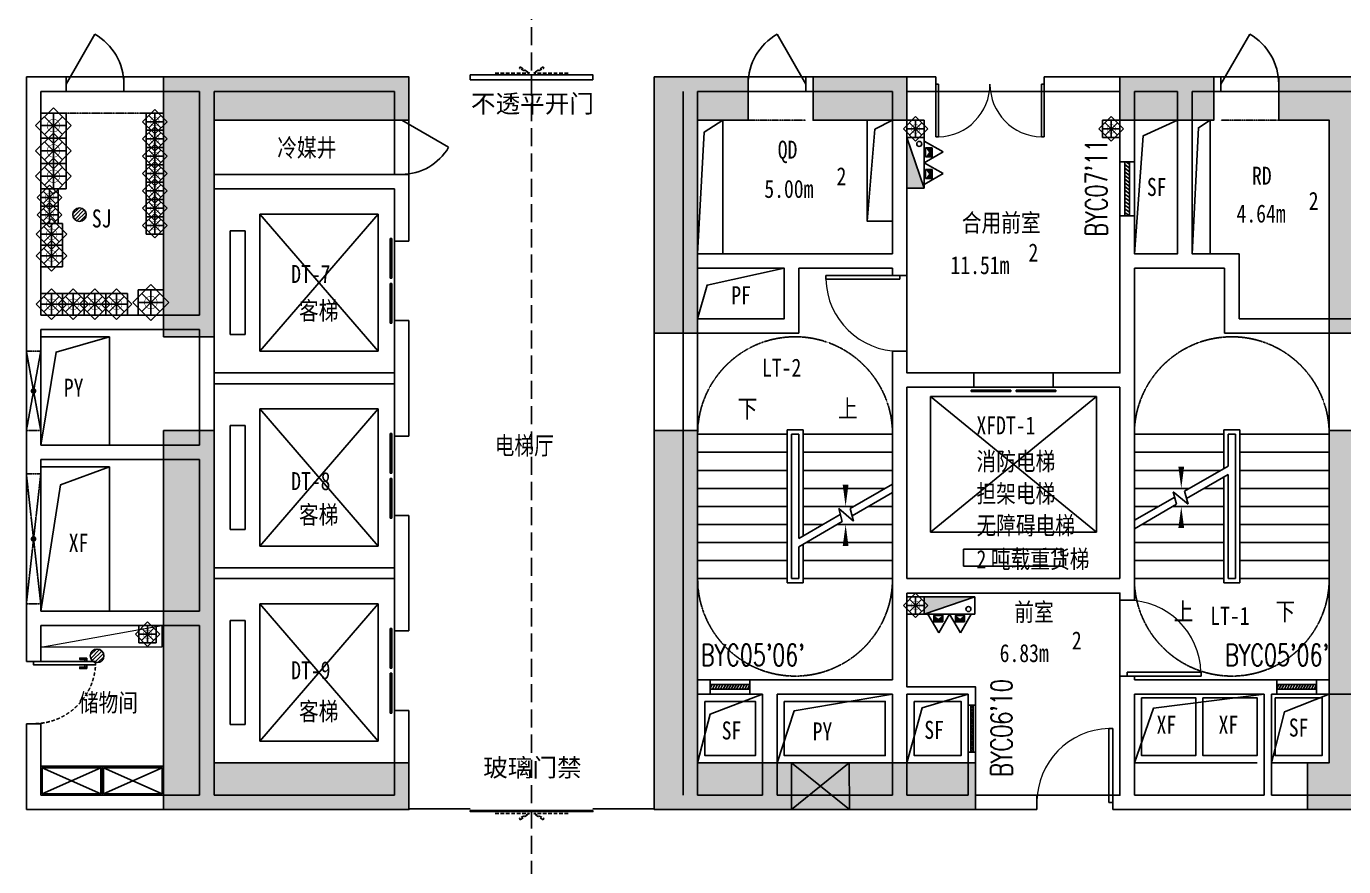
# Model space of a CAD drawing. Header units: millimetres. Extents: x 285006 to 3037698, y -2820855 to 192241.
# Drawn here: x 305906 to 324156, y 92790 to 104430 of the extents above; entities that cross this region are included whole.
import ezdxf
from ezdxf.enums import TextEntityAlignment as Align

# ---------------------------------------------------------------- set-up
doc = ezdxf.new("R2010")
doc.units = ezdxf.units.MM
doc.linetypes.add('DASH', pattern=[0.35, 0.25, -0.1])
doc.linetypes.add('DASHED', pattern=[0.75, 0.5, -0.25])
for name, color, linetype in [('0-修改', 6, 'Continuous'), ('A-OVER', 21, 'Continuous'), ('A-SURF', 201, 'Continuous'), ('AD-土建墙、含管井', 160, 'Continuous'), ('AD-新建墙', 160, 'Continuous'), ('AD-电梯', 30, 'Continuous'), ('DIM_LEAD', 3, 'Continuous'), ('DIM_SYMB', 3, 'Continuous'), ('DOOR', 60, 'Continuous'), ('DS-GLASS', 12, 'Continuous'), ('DS-HIGH-CABINET', 30, 'Continuous'), ('FF-FURN', 51, 'Continuous'), ('FF-TEXT', 50, 'Continuous'), ('FF1-平面中英文字', 50, 'Continuous'), ('FF2-门', 60, 'Continuous'), ('FLOOR', 8, 'Continuous'), ('P-冷凝管立管', 151, 'Continuous'), ('P-地漏 雨水斗', 6, 'Continuous'), ('P-废水管立管', 130, 'Continuous'), ('P-污水管立管', 6, 'Continuous'), ('P-消火栓管立管', 102, 'Continuous'), ('P-消火箱', 6, 'Continuous'), ('P-灭火器', 6, 'Continuous'), ('P-给水管立管', 41, 'Continuous'), ('P-自喷管立管', 180, 'Continuous'), ('P-通气管立管', 21, 'Continuous'), ('P-雨水管立管', 116, 'Continuous'), ('STAIR', 2, 'Continuous'), ('WINDOW', 4, 'Continuous'), ('WINDOW_TEXT', 7, 'Continuous')]:
    doc.layers.add(name, color=color, linetype=linetype)
doc.layers.add('A-AREA1', color=6, linetype='Continuous', plot=False)
doc.layers.add('P-A辅助线', color=8, linetype='Continuous', plot=False)
doc.layers.add('AD-土建柱填充', color=250, linetype='Continuous', lineweight=30)
doc.layers.add('LVTRY', color=165, linetype='Continuous', lineweight=13)
doc.styles.add('_TCH_WINDOW', font='SIMPLEX', dxfattribs={"height": 3.5, "bigfont": 'GBCBIG'})
doc.styles.add('ar', font='arial.ttf')
doc.styles.add('hz', font='simplex', dxfattribs={"width": 0.7, "bigfont": 'hztxt'})
doc.styles.add('T9-L46$0$CCDI-TOG-01', font='arial.ttf')
doc.styles.add('宋体', font='', dxfattribs={"width": 0.5})
doc.styles.get('宋体').set_extended_font_data('SimSun')
doc.linetypes.add('ZIGZAG', pattern='A,0.0001,-0.2,[131,ltypeshp.shx,S=0.2,R=0,X=-0.2,Y=0],-0.4,[131,ltypeshp.shx,S=0.2,R=180,X=0.2,Y=0],-0.2', length=0.8001)

# ---------------------------------------------------------------- blocks, each defined once
blk = doc.blocks.new('sdaf4cvsavsrv')
at = {"layer": 'A-OVER'}
for points in [[(382060, -2881587), (382410, -2881587), (382410, -2883437), (382060, -2883437)], [(384410, -2881587), (384760, -2881587), (384760, -2882987), (384410, -2882987)], [(389160, -2881587), (388910, -2881587), (388910, -2883437), (389160, -2883437)]]:
    blk.add_lwpolyline(points, close=True, dxfattribs=at)
for points in [[(382060, -2883437), (382151, -2881752), (382410, -2881587)], [(384410, -2882987), (384515, -2881712), (384760, -2881587)], [(388910, -2883437), (388998, -2881692), (389160, -2881587)]]:
    blk.add_lwpolyline(points, dxfattribs=at)
blk = doc.blocks.new('P-LG')
at = {"const_width": 5}
blk.add_lwpolyline([(-60, 0), (-60, 6), (-59, 10), (-58, 13), (-57, 17), (-56, 21), (-54, 26), (-52, 30), (-49, 34), (-47, 38), (-44, 40), (-43, 42), (-41, 44), (-40, 45), (-39, 46), (-35, 49), (-33, 50), (-29, 52), (-25, 54), (-19, 57), (-15, 58), (-11, 59), (-7, 59), (-3, 60), (0, 60), (5, 60), (11, 59), (17, 57), (22, 56), (28, 53), (31, 51), (33, 50), (35, 49), (38, 46), (39, 45), (41, 44), (42, 42), (45, 39), (48, 36), (50, 32), (52, 29), (54, 26), (56, 22), (57, 19), (58, 16), (58, 13), (59, 10), (60, 6), (60, 4), (60, 0), (60, -2), (60, -5), (59, -7), (59, -11), (58, -13), (58, -16), (57, -19), (56, -21), (55, -23), (54, -27), (52, -29), (50, -33), (47, -37), (45, -40), (42, -42), (40, -45), (37, -47), (32, -51), (29, -52), (26, -54), (23, -55), (17, -57), (13, -58), (10, -59), (5, -60), (0, -60), (-5, -60), (-10, -59), (-15, -58), (-19, -57), (-22, -56), (-26, -54), (-31, -51), (-36, -48), (-40, -44), (-45, -39), (-47, -37), (-49, -35), (-50, -33), (-52, -30), (-53, -28), (-54, -25), (-55, -23), (-56, -20), (-57, -18), (-58, -14), (-59, -10), (-59, -8), (-60, -5), (-60, -2), (-60, -1)], close=True, dxfattribs=at)
at = {"layer": 'P-A辅助线'}
for p, q in [((-170, 0), (0, 170)), ((170, 0), (0, 170)), ((0, -170), (-170, 0)), ((-120, -120), (-120, 120)), ((-120, 120), (120, 120)), ((-120, 0), (120, 0)), ((-85, -85), (85, 85)), ((85, -85), (-85, 85)), ((0, -120), (0, 120)), ((0, -170), (170, 0)), ((120, -120), (120, 120)), ((-120, -120), (120, -120))]:
    blk.add_line(p, q, dxfattribs=at)
blk = doc.blocks.new('-P室内消火栓单栓（平面）')
blk.add_hatch(color=256).paths.add_polyline_path([(-325, -120), (375, 120), (375, -120)])
for p, q in [((-325, 120), (375, 120)), ((-325, -120), (-325, 120)), ((-325, -120), (375, 120)), ((375, 120), (375, -120)), ((375, -120), (-325, -120))]:
    blk.add_line(p, q)
blk.add_circle((-237, 51), 35)
blk = doc.blocks.new('$QC006_2')
for points in [[(0, 260), (150, 0), (-150, 0)], [(-57, 109), (67, 109), (67, 19), (-57, 19)]]:
    blk.add_lwpolyline(points, close=True)
for points in [[(-57, 109), (67, 109), (67, 19), (-57, 109)], [(67, 19), (-57, 109), (-57, 19), (67, 109)], [(67, 109), (67, 19), (-57, 109), (-57, 19)]]:
    blk.add_solid(points)
at = {"style": 'hz', "width": 0.7}
blk.add_attdef('TXT', (227, -1), '', height=250, dxfattribs=at)
at = {"style": 'hz', "flags": 1}
for tag in ['UNIT', 'WHAT', 'SPEC']:
    blk.add_attdef(tag, (0, 0), '', height=0.001, dxfattribs=at)
blk = doc.blocks.new('$DorLib2D$00000001')
for p, q in [((0.45, 0.975), (0.5, 0.975)), ((0.45, 0), (0.45, 0.975)), ((0.5, 0), (0.5, 0.975)), ((0.5, 0), (0.45, 0))]:
    blk.add_line(p, q)
at = {"lineweight": 13}
blk.add_arc((0.475, 0), 0.975, 91.4693, 180, dxfattribs=at)
blk = doc.blocks.new('$DORLIB2D$00000127')
at = {"color": 0}
for points in [[(-0.533, 0.795), (-0.533, 0.69)], [(-0.033, 0.795), (-0.533, 0.795)], [(-0.033, 0.69), (-0.533, 0.69)], [(-0.033, 0.795), (-0.033, 0.69)], [(0.533, 0.795), (0.033, 0.795)], [(0.033, 0.795), (0.033, 0.69)], [(0.533, 0.69), (0.033, 0.69)], [(0.533, 0.795), (0.533, 0.69)], [(0.5, 0.5), (-0.5, 0.5)]]:
    blk.add_lwpolyline(points, dxfattribs=at)
blk = doc.blocks.new('$DorLib2D$00000228')
at = {"color": 0}
blk.add_line((0.5, 0), (0, 0.866), dxfattribs=at)
blk.add_arc((0.5, 0), 1, 120, 180, dxfattribs=at)
blk = doc.blocks.new('$DorLib2D$00000002')
for p, q in [((-0.5, 0), (-0.5, 0.4875)), ((-0.475, 0.4875), (-0.5, 0.4875)), ((-0.475, 0), (-0.475, 0.4875)), ((0.475, 0), (0.475, 0.4875)), ((0.475, 0.4875), (0.5, 0.4875)), ((0.5, 0), (0.5, 0.4875)), ((-0.5, 0), (-0.475, 0)), ((0.5, 0), (0.475, 0))]:
    blk.add_line(p, q)
at = {"lineweight": 13}
for centre, start, end in [((-0.4875, 0), 0, 88.53072), ((0.4875, 0), 91.46928, 180)]:
    blk.add_arc(centre, 0.4875, start, end, dxfattribs=at)
blk = doc.blocks.new('$WINLIB2D$00000039')
at = {"color": 0}
for points in [[(-0.5, 0.5), (-0.5, -0.5)], [(0.5, 0.5), (-0.5, 0.5)], [(0.5, -0.5), (0.5, 0.5)], [(-0.5, 0.167), (0.5, 0.167)], [(-0.452, -0.167), (-0.5, 0.084)], [(-0.384, -0.167), (-0.448, 0.167)], [(-0.316, -0.167), (-0.38, 0.167)], [(-0.248, -0.167), (-0.312, 0.167)], [(-0.18, -0.167), (-0.244, 0.167)], [(-0.112, -0.167), (-0.176, 0.167)], [(-0.044, -0.167), (-0.108, 0.167)], [(0.024, -0.167), (-0.04, 0.167)], [(0.092, -0.167), (0.028, 0.167)], [(0.16, -0.167), (0.096, 0.167)], [(0.228, -0.167), (0.164, 0.167)], [(0.296, -0.167), (0.232, 0.167)], [(0.364, -0.167), (0.3, 0.167)], [(0.432, -0.167), (0.368, 0.167)], [(0.5, -0.167), (0.436, 0.167)], [(-0.5, -0.167), (0.5, -0.167)], [(0.5, -0.5), (-0.5, -0.5)]]:
    blk.add_lwpolyline(points, dxfattribs=at)
blk = doc.blocks.new('xgnfgxnfcn')
at = {"layer": 'DS-HIGH-CABINET', "color": 8, "linetype": 'Continuous'}
for p, q in [((201514, 13331), (202324, 12971)), ((202324, 13331), (201514, 12971))]:
    blk.add_line(p, q, dxfattribs=at)
at = {"layer": 'DS-HIGH-CABINET', "linetype": 'Continuous'}
blk.add_lwpolyline([(202344, 12951), (202344, 13351), (201494, 13351), (201494, 12951)], close=True, dxfattribs=at)
at = {"layer": 'DS-HIGH-CABINET', "color": 138, "linetype": 'Continuous'}
blk.add_lwpolyline([(202324, 12971), (202324, 13331), (201514, 13331), (201514, 12971)], close=True, dxfattribs=at)
blk = doc.blocks.new('$TwtSys$00000141')
for p, q in [((-94, 8), (-10, 92)), ((-94, 8), (-10, 92)), ((-87, -35), (35, 87)), ((-87, -35), (35, 87)), ((-66, -66), (66, 66)), ((-66, -66), (66, 66)), ((-32, -87), (88, 33)), ((-32, -87), (88, 33)), ((11, -92), (92, -11)), ((11, -92), (92, -11))]:
    blk.add_line(p, q)
blk.add_circle((0, 0), 94)
blk.add_circle((0, 0), 94)
blk = doc.blocks.new('FDBDFBDB')
at = {"layer": 'AD-土建柱填充'}
h = blk.add_hatch(color=256, dxfattribs=at)
h.dxf.hatch_style = 1
h.paths.add_polyline_path([(456624, 263231), (456624, 266231), (459324, 266231), (459324, 266831), (455924, 266831), (455924, 266581), (455924, 263231)])
h.paths.add_polyline_path([(455924, 261931), (455924, 256681), (459324, 256681), (459324, 256931), (459324, 257331), (456624, 257331), (456624, 261931)])
h.paths.add_polyline_path([(482274, 263331), (482274, 266831), (478774, 266831), (478774, 266231), (481474, 266231), (481474, 263331)])
h.paths.add_polyline_path([(481474, 261931), (481474, 257331), (478774, 257331), (478774, 256681), (482274, 256681), (482274, 261931)])
h.paths.add_polyline_path([(472674, 261931), (472074, 261931), (472074, 260131), (472074, 258431), (472074, 257331), (471774, 257331), (471774, 256681), (472374, 256681), (475374, 256681), (475374, 257331), (472674, 257331), (472674, 258431), (472674, 260131)])
h.paths.add_polyline_path([(472674, 263281), (472674, 266231), (475374, 266231), (475374, 266831), (472374, 266831), (471374, 266831), (471374, 266231), (472074, 266231), (472074, 263281)])
h.paths.add_polyline_path([(470474, 266831), (469174, 266831), (469174, 266231), (470474, 266231)])
h.paths.add_polyline_path([(466224, 266831), (464924, 266831), (464924, 266231), (466224, 266231)])
h.paths.add_polyline_path([(463324, 261931), (462724, 261931), (462724, 256681), (467174, 256681), (467174, 257331), (463324, 257331)])
h.paths.add_polyline_path([(463324, 263281), (463324, 266231), (464024, 266231), (464024, 266831), (462724, 266831), (462724, 263281)])
at = {"layer": 'A-AREA1'}
for points in [[(466224, 266631), (469174, 266631), (469174, 262731), (466224, 262731)], [(466224, 259681), (466224, 258381), (467174, 258381), (467174, 256881), (469174, 256881), (469174, 256881), (469174, 256881), (469174, 259681)]]:
    blk.add_lwpolyline(points, close=True, dxfattribs=at)
at = {"layer": 'A-OVER'}
for points in [[(469374, 266231), (469974, 266231), (469974, 264381), (469374, 264381)], [(463324, 264181), (464524, 264181), (464524, 263481), (463324, 263481)], [(471274, 258281), (472074, 258281), (472074, 257331), (471274, 257331)]]:
    blk.add_lwpolyline(points, close=True, dxfattribs=at)
for points in [[(469374, 264381), (469498, 266015), (469974, 266231)], [(463324, 263481), (463454, 263948), (464524, 264181)], [(454224, 261731), (454436, 263020), (455174, 263231)], [(454224, 259431), (454495, 261179), (455174, 261431)], [(463324, 257331), (463497, 258003), (464224, 258281)], [(464424, 257331), (464661, 258049), (466024, 258281)], [(466224, 257331), (466434, 258093), (467074, 258281)], [(469374, 257331), (469638, 258086), (471174, 258281)], [(471274, 257331), (471455, 258037), (472074, 258281)]]:
    blk.add_lwpolyline(points, dxfattribs=at)
at = {"layer": 'A-SURF'}
for points in [[(463424, 258181), (464124, 258181), (464124, 257431), (463424, 257431)], [(464524, 258181), (465924, 258181), (465924, 257431), (464524, 257431)], [(466324, 258181), (466974, 258181), (466974, 257431), (466324, 257431)], [(469474, 258231), (470224, 258231), (470224, 257431), (469474, 257431)], [(470324, 258231), (471074, 258231), (471074, 257431), (470324, 257431)], [(471324, 258231), (471974, 258231), (471974, 257431), (471324, 257431)]]:
    blk.add_lwpolyline(points, close=True, dxfattribs=at)
at = {"layer": 'AD-土建墙、含管井'}
for p, q in [((454024, 263431), (454024, 266831)), ((454574, 266831), (454024, 266831)), ((454574, 266631), (454574, 266831)), ((456524, 266831), (455374, 266831)), ((455374, 266831), (455374, 266631)), ((456524, 266831), (459324, 266831)), ((459324, 266231), (459324, 266831)), ((464024, 266631), (464024, 266831)), ((466124, 266831), (464824, 266831)), ((464824, 266831), (464824, 266631)), ((466624, 266831), (466124, 266831)), ((466624, 266631), (466624, 266831)), ((469274, 266831), (468124, 266831)), ((468124, 266831), (468124, 266631)), ((469274, 266831), (470074, 266831)), ((470574, 266831), (470074, 266831)), ((470574, 266631), (470574, 266831)), ((472574, 266831), (471374, 266831)), ((471374, 266831), (471374, 266631)), ((454224, 263531), (454224, 266631)), ((454224, 266631), (454574, 266631)), ((455374, 266631), (456424, 266631)), ((456424, 265331), (456424, 266631)), ((456624, 265481), (456624, 266631)), ((456624, 266631), (459124, 266631)), ((459124, 266631), (459124, 266231)), ((463124, 264281), (463124, 266631)), ((463324, 266631), (464024, 266631)), ((463324, 264381), (463324, 266631)), ((464824, 266631), (466024, 266631)), ((466024, 264381), (466024, 266631)), ((466224, 264281), (466224, 266631)), ((466224, 266631), (466624, 266631)), ((468124, 266631), (469174, 266631)), ((469174, 266631), (469174, 265656)), ((469374, 266631), (469974, 266631)), ((469374, 265656), (469374, 266631)), ((469974, 266631), (469974, 264381)), ((470174, 266631), (470174, 264381)), ((470174, 266631), (470574, 266631)), ((471374, 266631), (472474, 266631)), ((459124, 266231), (459324, 266231)), ((469174, 265656), (469374, 265656)), ((456624, 265481), (459124, 265481)), ((459324, 265481), (459124, 265481)), ((459324, 265431), (459324, 265481)), ((459324, 264556), (459324, 265431)), ((456424, 263531), (456424, 265331)), ((456624, 265281), (459124, 265281)), ((456624, 263431), (456624, 265281)), ((459124, 265281), (459124, 264007)), ((459124, 264831), (459124, 264507)), ((469374, 264906), (469174, 264906)), ((469174, 264906), (469174, 264281)), ((469374, 264381), (469374, 264906)), ((459124, 264631), (459124, 264331)), ((459124, 264556), (459324, 264556)), ((463124, 262546), (463124, 264281)), ((463324, 264381), (464624, 264381)), ((464624, 264381), (466024, 264381)), ((466224, 264081), (466224, 264281)), ((469174, 264281), (469174, 262731)), ((469374, 264381), (469974, 264381)), ((470174, 264381), (470824, 264381)), ((470824, 263481), (470824, 264381)), ((463324, 264181), (464524, 264181)), ((463324, 262646), (463324, 264181)), ((464524, 263481), (464524, 264181)), ((464724, 263281), (464724, 264181)), ((464724, 264181), (466024, 264181)), ((466024, 264181), (466024, 264081)), ((466024, 264081), (466224, 264081)), ((469374, 264181), (470074, 264181)), ((469374, 264181), (469374, 262631)), ((470074, 264181), (470624, 264181)), ((470624, 263281), (470624, 264181)), ((454224, 263531), (456424, 263531)), ((454024, 261631), (454024, 263431)), ((456624, 261631), (456624, 263431)), ((459124, 263456), (459124, 262131)), ((459324, 263456), (459124, 263456)), ((459324, 261856), (459324, 263456)), ((463324, 263481), (464524, 263481)), ((472174, 263481), (470824, 263481)), ((472474, 263481), (472174, 263481)), ((454224, 261731), (454224, 263331)), ((454224, 263331), (456424, 263331)), ((455174, 263231), (454224, 263231)), ((455174, 263231), (455174, 261731)), ((456424, 261731), (456424, 263331)), ((463324, 263281), (464724, 263281)), ((472074, 263281), (470624, 263281)), ((472074, 258481), (472074, 263281)), ((466224, 263031), (466024, 263031)), ((466024, 263031), (466024, 262631)), ((466224, 262731), (466224, 263031)), ((459124, 262731), (456624, 262731)), ((466024, 259781), (466024, 262631)), ((467149, 262731), (466224, 262731)), ((467149, 262531), (467149, 262731)), ((469174, 262731), (468249, 262731)), ((468249, 262731), (468249, 262531)), ((469374, 262631), (469374, 259781)), ((456624, 262581), (459124, 262581)), ((463124, 262231), (463124, 262546)), ((463324, 262131), (463324, 262505)), ((466224, 262531), (467149, 262531)), ((466224, 259881), (466224, 262531)), ((468249, 262531), (469174, 262531)), ((469174, 262531), (469174, 259881)), ((459124, 262131), (459124, 261807)), ((463124, 258381), (463124, 262231)), ((463324, 258481), (463324, 262131)), ((459124, 261931), (459124, 261631)), ((454224, 261731), (456424, 261731)), ((459124, 261856), (459324, 261856)), ((454024, 259331), (454024, 261631)), ((454224, 261531), (456424, 261531)), ((454224, 259431), (454224, 261531)), ((456424, 259431), (456424, 261531)), ((456624, 259331), (456624, 261631)), ((454224, 261431), (455174, 261431)), ((455174, 261431), (455174, 259431)), ((459124, 261207), (459124, 259156)), ((459324, 260756), (459124, 260756)), ((459124, 260031), (456624, 260031)), ((459124, 259881), (456624, 259881)), ((466224, 259881), (469174, 259881)), ((466024, 258481), (466024, 259781)), ((469374, 259581), (469374, 259781)), ((466224, 259681), (469174, 259681)), ((466224, 258381), (466224, 259681)), ((469174, 259681), (469174, 259581)), ((469174, 259581), (469374, 259581)), ((454224, 259431), (456424, 259431)), ((454024, 259331), (454024, 258731)), ((454224, 259231), (456424, 259231)), ((454224, 258731), (454224, 259231)), ((456424, 256881), (456424, 259231)), ((456624, 256881), (456624, 259331)), ((459124, 259231), (459124, 258931)), ((459124, 259156), (459324, 259156)), ((454024, 258731), (454224, 258731)), ((463499, 258481), (463324, 258481)), ((463499, 258281), (463499, 258481)), ((464324, 258481), (464049, 258481)), ((464049, 258481), (464049, 258281)), ((464324, 258481), (466024, 258481)), ((469374, 258531), (469174, 258531)), ((469174, 258531), (469174, 258381)), ((469374, 258481), (469374, 258531)), ((471174, 258481), (469374, 258481)), ((471349, 258481), (471174, 258481)), ((471349, 258281), (471349, 258481)), ((472074, 258481), (471899, 258481)), ((471899, 258481), (471899, 258281)), ((463124, 256881), (463124, 258381)), ((463324, 258281), (463499, 258281)), ((463324, 256881), (463324, 258281)), ((464049, 258281), (464224, 258281)), ((464224, 256881), (464224, 258281)), ((464424, 256881), (464424, 258281)), ((464424, 258281), (466024, 258281)), ((466024, 256881), (466024, 258281)), ((466224, 258381), (467174, 258381)), ((466224, 258281), (467074, 258281)), ((466224, 256881), (466224, 258281)), ((467074, 258281), (467074, 258126)), ((467174, 258126), (467174, 258381)), ((469174, 258381), (469174, 256881)), ((471174, 258281), (469374, 258281)), ((469374, 258281), (469374, 256881)), ((471174, 256881), (471174, 258281)), ((471274, 256881), (471274, 258281)), ((471274, 258281), (471349, 258281)), ((471899, 258281), (472174, 258281)), ((472474, 258281), (472174, 258281)), ((459124, 256881), (459124, 258056)), ((459324, 258056), (459124, 258056)), ((459324, 256681), (459324, 258056)), ((467074, 258126), (467174, 258126)), ((454224, 257871), (454024, 257871)), ((454024, 257871), (454024, 256681)), ((454224, 256881), (454224, 257871)), ((464624, 257331), (465426, 256681)), ((465424, 257331), (464626, 256681)), ((466224, 257331), (467074, 257331)), ((467174, 257476), (467074, 257476)), ((467074, 257476), (467074, 256881)), ((467174, 256881), (467174, 257476)), ((471074, 257331), (469374, 257331)), ((454224, 256881), (456424, 256881)), ((456624, 256881), (459124, 256881)), ((464224, 256881), (463324, 256881)), ((466024, 256881), (464424, 256881)), ((467074, 256881), (466224, 256881)), ((468024, 256881), (467174, 256881)), ((468024, 256681), (468024, 256881)), ((469174, 256881), (469074, 256881)), ((469074, 256881), (469074, 256681)), ((471174, 256881), (469374, 256881)), ((472474, 256881), (471274, 256881)), ((454024, 256681), (456524, 256681)), ((456524, 256681), (459324, 256681)), ((464324, 256681), (463224, 256681)), ((466124, 256681), (464324, 256681)), ((467074, 256681), (466124, 256681)), ((467074, 256681), (468024, 256681)), ((469074, 256681), (469274, 256681)), ((471174, 256681), (469274, 256681)), ((472574, 256681), (471174, 256681))]:
    blk.add_line(p, q, dxfattribs=at)
at = {"layer": 'AD-土建墙、含管井', "linetype": 'DASH'}
for p, q in [((455899, 266331), (454224, 266331)), ((464824, 266231), (464024, 266231)), ((471374, 266231), (470574, 266231))]:
    blk.add_line(p, q, dxfattribs=at)
at = {"layer": 'AD-土建墙、含管井'}
for points in [[(456624, 263231), (456624, 266231), (459324, 266231), (459324, 266831), (455924, 266831), (455924, 266581), (455924, 263231)], [(463324, 263281), (463324, 266231), (464024, 266231), (464024, 266831), (462724, 266831), (462724, 263281)], [(466224, 266831), (464924, 266831), (464924, 266231), (466224, 266231)], [(470474, 266831), (469174, 266831), (469174, 266231), (470474, 266231)], [(455924, 261931), (455924, 256681), (459324, 256681), (459324, 256931), (459324, 257331), (456624, 257331), (456624, 261931)], [(464624, 257331), (465424, 257331), (465426, 256681), (464626, 256681)]]:
    blk.add_lwpolyline(points, close=True, dxfattribs=at)
for points in [[(472674, 263281), (472674, 266231), (475374, 266231), (475374, 266831), (472374, 266831), (471374, 266831), (471374, 266231), (472074, 266231), (472074, 263281), (472674, 263281)], [(463324, 261931), (462724, 261931), (462724, 256681), (467174, 256681), (467174, 257331), (463324, 257331), (463324, 261931)], [(472674, 261931), (472074, 261931), (472074, 260131), (472074, 258431), (472074, 257331), (471774, 257331), (471774, 256681), (472374, 256681), (475374, 256681), (475374, 257331), (472674, 257331), (472674, 258431), (472674, 260131), (472674, 261931)], [(459324, 259156), (459324, 260756)]]:
    blk.add_lwpolyline(points, dxfattribs=at)
at = {"layer": 'AD-电梯'}
for p, q in [((457259, 264931), (458899, 264931)), ((457259, 263031), (457259, 264931)), ((457259, 264931), (458899, 263031)), ((458899, 264931), (457259, 263031)), ((458899, 264931), (458899, 263031)), ((456849, 264701), (457054, 264701)), ((456849, 263261), (456849, 264701)), ((457054, 264701), (457054, 263261)), ((457054, 263261), (456849, 263261)), ((458899, 263031), (457259, 263031)), ((468849, 262406), (466549, 262406)), ((466549, 262406), (466549, 260526)), ((468849, 260526), (466549, 262406)), ((468849, 262406), (466549, 260526)), ((468849, 260526), (468849, 262406)), ((457259, 262231), (458899, 262231)), ((457259, 260331), (457259, 262231)), ((457259, 262231), (458899, 260331)), ((458899, 262231), (457259, 260331)), ((458899, 262231), (458899, 260331)), ((456849, 262001), (457054, 262001)), ((456849, 260561), (456849, 262001)), ((457054, 262001), (457054, 260561)), ((457054, 260561), (456849, 260561)), ((466549, 260526), (468849, 260526)), ((458899, 260331), (457259, 260331)), ((468389, 260291), (467009, 260291)), ((467009, 260291), (467009, 260056)), ((468389, 260056), (468389, 260291)), ((467009, 260056), (468389, 260056)), ((457259, 259531), (458899, 259531)), ((457259, 257631), (457259, 259531)), ((457259, 259531), (458899, 257631)), ((458899, 259531), (457259, 257631)), ((458899, 259531), (458899, 257631)), ((456849, 259301), (457054, 259301)), ((456849, 257861), (456849, 259301)), ((457054, 259301), (457054, 257861)), ((457054, 257861), (456849, 257861)), ((458899, 257631), (457259, 257631))]:
    blk.add_line(p, q, dxfattribs=at)
at = {"layer": 'DIM_LEAD', "linetype": 'DASH'}
for p, q in [((454024, 263031), (454224, 261931)), ((454224, 263031), (454024, 261931)), ((454024, 261331), (454224, 259531)), ((454224, 261331), (454024, 259531))]:
    blk.add_line(p, q, dxfattribs=at)
for points in [[(454224, 263031), (454224, 261931), (454024, 261931), (454024, 263031)], [(454224, 261331), (454224, 259531), (454024, 259531), (454024, 261331)]]:
    blk.add_lwpolyline(points, close=True, dxfattribs=at)
at = {"layer": 'DIM_LEAD', "const_width": 40}
for points in [[(454140, 262470, 1), (454107, 262492, 1)], [(454140, 260420, 1), (454107, 260442, 1)]]:
    blk.add_lwpolyline(points, format="xyb", close=True, dxfattribs=at)
at = {"layer": 'DIM_SYMB'}
for points in [[(471424, 259756, 0, 0, 0), (471424, 262556, 0, 0, 0), (470024, 262556, 0, 0, 0), (470024, 261131, 0, 80, 0), (470024, 261431, 0, 0, 0)], [(463974, 262006, 0, 0, 0), (463974, 259206, 0, 0, 0), (465374, 259206, 0, 0, 0), (465374, 260631, 0, 80, 0), (465374, 260331, 0, 0, 0)], [(465374, 262006, 0, 0, 0), (465374, 260881, 0, 80, 0), (465374, 261181, 0, 0, 0)], [(470024, 259756, 0, 0, 0), (470024, 260881, 0, 80, 0), (470024, 260581, 0, 0, 0)]]:
    blk.add_lwpolyline(points, format="xyseb", dxfattribs=at)
at = {"layer": 'FLOOR'}
for p, q in [((454574, 266831), (455374, 266831)), ((464024, 266831), (464824, 266831)), ((470574, 266831), (471374, 266831)), ((454574, 266631), (455374, 266631)), ((464024, 266631), (464824, 266631)), ((470574, 266631), (471374, 266631)), ((459124, 265481), (459124, 266231)), ((459324, 265481), (459324, 266231)), ((459124, 263907), (459124, 264507)), ((459124, 261207), (459124, 261807))]:
    blk.add_line(p, q, dxfattribs=at)
at = {"layer": 'FLOOR', "linetype": 'DASH'}
for p, q in [((454224, 258731), (454024, 258731)), ((454024, 257871), (454224, 257871))]:
    blk.add_line(p, q, dxfattribs=at)
at = {"layer": 'LVTRY'}
for p, q in [((462724, 263844), (462724, 263819)), ((462724, 260819), (462724, 260844)), ((462724, 259619), (462724, 259644)), ((454224, 258931), (455899, 259231))]:
    blk.add_line(p, q, dxfattribs=at)
blk.add_lwpolyline([(454224, 259231), (455899, 259231), (455899, 258931), (454224, 258931)], close=True, dxfattribs=at)
at = {"layer": 'STAIR'}
for p, q in [((464564, 261941), (464784, 261941)), ((464564, 259821), (464564, 261941)), ((464784, 261941), (464784, 260473)), ((470614, 261405), (470614, 261941)), ((470614, 261941), (470834, 261941)), ((470834, 261941), (470834, 259821)), ((463324, 259881), (463324, 261881)), ((463324, 261881), (464564, 261881)), ((464624, 259881), (464624, 261881)), ((464624, 261881), (464724, 261881)), ((464624, 259881), (464624, 261881)), ((464724, 261881), (464624, 261881)), ((464724, 261881), (464724, 260439)), ((464724, 261881), (464724, 260439)), ((466024, 261881), (464784, 261881)), ((466024, 261881), (466024, 261189)), ((469374, 260689), (469374, 261881)), ((469374, 261881), (470614, 261881)), ((470674, 261439), (470674, 261881)), ((470674, 261439), (470674, 261881)), ((470674, 261881), (470774, 261881)), ((470774, 261881), (470774, 259881)), ((470774, 261881), (470774, 259881)), ((472074, 261881), (470834, 261881)), ((472074, 261881), (472074, 259881)), ((463324, 261631), (464564, 261631)), ((466024, 261631), (464784, 261631)), ((469374, 261631), (470614, 261631)), ((472074, 261631), (470834, 261631)), ((463324, 261381), (464564, 261381)), ((466024, 261381), (464784, 261381)), ((469374, 261381), (470573, 261381)), ((470071, 261091), (470674, 261439)), ((472074, 261381), (470834, 261381)), ((466024, 261189), (465438, 260851)), ((470098, 260991), (470674, 261324)), ((470614, 259821), (470614, 261289)), ((470674, 259881), (470674, 261324)), ((470674, 259881), (470674, 261324)), ((463324, 261131), (464564, 261131)), ((465923, 261131), (464784, 261131)), ((466024, 261074), (465465, 260751)), ((466024, 261074), (466024, 259881)), ((469374, 261131), (470140, 261131)), ((469374, 260689), (469933, 261011)), ((469959, 260911), (469913, 261084)), ((469913, 261084), (470119, 260911)), ((470119, 260911), (470071, 261091)), ((470340, 261131), (470614, 261131)), ((472074, 261131), (470834, 261131)), ((463324, 260881), (464564, 260881)), ((465490, 260881), (464784, 260881)), ((465484, 260679), (465278, 260852)), ((465278, 260852), (465327, 260671)), ((465438, 260851), (465484, 260679)), ((466024, 260881), (465690, 260881)), ((469374, 260573), (469959, 260911)), ((469374, 260881), (469707, 260881)), ((469907, 260881), (470614, 260881)), ((472074, 260881), (470834, 260881)), ((463324, 260631), (464564, 260631)), ((465300, 260771), (464724, 260439)), ((465327, 260671), (464724, 260323)), ((465057, 260631), (464784, 260631)), ((466024, 260631), (465257, 260631)), ((469474, 260631), (470614, 260631)), ((472074, 260631), (470834, 260631)), ((469374, 259881), (469374, 260573)), ((463324, 260381), (464564, 260381)), ((464724, 260323), (464724, 259881)), ((464724, 260323), (464724, 259881)), ((464784, 260358), (464784, 259821)), ((466024, 260381), (464824, 260381)), ((469374, 260381), (470614, 260381)), ((472074, 260381), (470834, 260381)), ((463324, 260131), (464564, 260131)), ((466024, 260131), (464784, 260131)), ((469374, 260131), (470614, 260131)), ((472074, 260131), (470834, 260131)), ((463324, 259881), (464564, 259881)), ((464724, 259881), (464624, 259881)), ((466024, 259881), (464784, 259881)), ((469374, 259881), (470614, 259881)), ((470774, 259881), (470674, 259881)), ((470674, 259881), (470774, 259881)), ((472074, 259881), (470834, 259881)), ((464784, 259821), (464564, 259821)), ((470834, 259821), (470614, 259821))]:
    blk.add_line(p, q, dxfattribs=at)
at = {"layer": 'STAIR', "color": 9, "linetype": 'DASH'}
for centre, start, end in [((464674, 261881), 0, 180), ((470724, 261881), 0, 180), ((464674, 259881), 180, 0), ((470724, 259881), 180, 0)]:
    blk.add_arc(centre, 1350, start, end, dxfattribs=at)
at = {"layer": '0-修改', "xscale": -1}
blk.add_blockref('xgnfgxnfcn', (656568, 243930), dxfattribs=at)
at = {"layer": '0-修改'}
blk.add_blockref('xgnfgxnfcn', (253580, 243930), dxfattribs=at)
at = {"layer": 'A-OVER'}
blk.add_blockref('sdaf4cvsavsrv', (81264, 3147818), dxfattribs=at)
at = {"layer": 'FF2-门'}
for name, p, xscale, yscale, zscale in [('$DorLib2D$00000228', (454974, 266731), -800, 800, -800), ('$DorLib2D$00000228', (464424, 266731), 800, 800, 800), ('$DorLib2D$00000228', (470974, 266731), -800, 800, -800), ('$DorLib2D$00000001', (468549, 256781), 1050, 1050, -1050)]:
    blk.add_blockref(name, p, dxfattribs=dict(at, xscale=xscale, yscale=yscale, zscale=zscale))
for name, p, xscale, yscale, zscale, rotation in [('$DorLib2D$00000002', (467374, 266731), 1500, 1500, 1500, 179.9999999996442), ('$DorLib2D$00000228', (459224, 265856), -750.0000000000001, 750.0000000000001, 750, 270), ('$DorLib2D$00000001', (466124, 263556), 1050.000000000003, 1050.000000000003, 1050.000000000003, 90), ('$DorLib2D$00000001', (469274, 259056), 1050, 1050, 1050, 270)]:
    blk.add_blockref(name, p, dxfattribs=dict(at, xscale=xscale, yscale=yscale, zscale=zscale, rotation=rotation))
at = {"layer": 'P-冷凝管立管', "xscale": -1, "rotation": 359.9999999999958}
blk.add_blockref('P-LG', (454344, 265161), dxfattribs=at)
at = {"layer": 'P-地漏 雨水斗', "rotation": 180.0000000046664}
blk.add_blockref('$TwtSys$00000141', (454760, 264923), dxfattribs=at)
at = {"layer": 'P-地漏 雨水斗'}
blk.add_blockref('$TwtSys$00000141', (455004, 258811), dxfattribs=at)
at = {"layer": 'P-废水管立管', "xscale": -1}
for p, rotation in [((455804, 265011), 359.9999999999958), ((455704, 259111), 270)]:
    blk.add_blockref('P-LG', p, dxfattribs=dict(at, rotation=rotation))
at = {"layer": 'P-废水管立管'}
blk.add_blockref('P-LG', (454344, 264921), dxfattribs=at)
at = {"layer": 'P-废水管立管', "xscale": 1.25, "yscale": 1.25, "zscale": 1.25, "rotation": 179.9999999997666}
blk.add_blockref('P-LG', (454374, 264351), dxfattribs=at)
at = {"layer": 'P-污水管立管', "xscale": 1.458333333333334, "yscale": 1.458333333333334, "zscale": 1.458333333333334, "rotation": 179.9999999999968}
blk.add_blockref('P-LG', (454399, 265806), dxfattribs=at)
at = {"layer": 'P-消火栓管立管'}
for p in [(455804, 266211), (469054, 266111)]:
    blk.add_blockref('P-LG', p, dxfattribs=at)
at = {"layer": 'P-消火栓管立管', "rotation": 270}
for p in [(466344, 266111), (466344, 259511)]:
    blk.add_blockref('P-LG', p, dxfattribs=at)
at = {"layer": 'P-消火栓管立管', "xscale": -1.458333333333333, "yscale": 1.458333333333333, "zscale": 1.458333333333333, "rotation": 270}
blk.add_blockref('P-LG', (455749, 263706), dxfattribs=at)
at = {"layer": 'P-消火箱'}
for p, rotation in [((466344, 265666), 270), ((466839, 259511), 180)]:
    blk.add_blockref('-P室内消火栓单栓（平面）', p, dxfattribs=dict(at, rotation=rotation))
at = {"layer": 'P-灭火器'}
for p, rotation in [((466464, 265791), 270), ((466464, 265491), 270), ((466664, 259391), 180), ((466964, 259391), 180)]:
    blk.add_blockref('$QC006_2', p, dxfattribs=dict(at, rotation=rotation))
at = {"layer": 'P-给水管立管', "rotation": 179.9999999999968}
for p in [(455804, 265971), (455804, 265731), (455804, 265491), (455804, 265251)]:
    blk.add_blockref('P-LG', p, dxfattribs=at)
at = {"layer": 'P-自喷管立管'}
for p, xscale, yscale, zscale in [((454399, 266156), 1.458333333333333, 1.458333333333333, 1.458333333333333), ((454674, 263681), 1.25, 1.25, 1.25), ((454974, 263681), 1.25, 1.25, 1.25), ((455274, 263681), 1.25, 1.25, 1.25)]:
    blk.add_blockref('P-LG', p, dxfattribs=dict(at, xscale=xscale, yscale=yscale, zscale=zscale))
blk.add_blockref('P-LG', (455804, 264771), dxfattribs=at)
at = {"layer": 'P-通气管立管', "xscale": 1.458333333333334, "yscale": 1.458333333333334, "zscale": 1.458333333333334, "rotation": 179.9999999999968}
blk.add_blockref('P-LG', (454399, 265456), dxfattribs=at)
at = {"layer": 'P-雨水管立管', "xscale": 1.25, "yscale": 1.25, "zscale": 1.25}
for p, rotation in [((454374, 264651), 179.9999999997666), ((454374, 263681), 270)]:
    blk.add_blockref('P-LG', p, dxfattribs=dict(at, rotation=rotation))
at = {"layer": 'WINDOW'}
ref = blk.add_blockref('$WINLIB2D$00000039', (469274, 265281), dxfattribs=dict(at, xscale=-750.0000000000016, yscale=200.0000000000008, zscale=750, rotation=90))
ref.add_attrib('A', "BYC07'11", (468996, 264621), dxfattribs={"layer": 'WINDOW_TEXT', "height": 297.5, "rotation": 90, "style": '_TCH_WINDOW', "width": 0.705882})
for p, xscale, yscale, zscale, rotation in [((459224, 264006), 1100.000000000003, 200.0000000000007, 1100.000000000003, 90), ((467699, 262631), 1100, 200, 1100, 180), ((459224, 261306), 1100.000000000003, 200.0000000000007, 1100.000000000003, 90), ((459224, 258606), 1100.000000000003, 200.0000000000007, 1100.000000000003, 90)]:
    blk.add_blockref('$DORLIB2D$00000127', p, dxfattribs=dict(at, xscale=xscale, yscale=yscale, zscale=zscale, rotation=rotation))
ref = blk.add_blockref('$WINLIB2D$00000039', (463774, 258381), dxfattribs=dict(at, xscale=-550, yscale=200, zscale=550, rotation=180))
ref.add_attrib('A', "BYC05'06'", (463368, 258674), dxfattribs={"layer": 'WINDOW_TEXT', "height": 297.5, "style": '_TCH_WINDOW', "width": 0.705882})
ref = blk.add_blockref('$WINLIB2D$00000039', (471624, 258381), dxfattribs=dict(at, xscale=-550, yscale=200, zscale=-550, rotation=180))
ref.add_attrib('A', "BYC05'06'", (470630, 258674), dxfattribs={"layer": 'WINDOW_TEXT', "height": 297.5, "style": '_TCH_WINDOW', "width": 0.705882})
ref = blk.add_blockref('$WINLIB2D$00000039', (467124, 257801), dxfattribs=dict(at, xscale=-650, yscale=100, zscale=650, rotation=270))
ref.add_attrib('A', "BYC06'10", (467682, 257138), dxfattribs={"layer": 'WINDOW_TEXT', "height": 297.5, "rotation": 90, "style": '_TCH_WINDOW', "width": 0.705882})
at = {"layer": 'FF1-平面中英文字', "style": '宋体', "width": 0.8}
for s, p in [('冷媒井', (457500, 265725)), ('QD', (464434, 265698)), ('2', (465248, 265330)), ('RD', (471004, 265338)), ('5.00m', (464248, 265155)), ('SF', (469548, 265182)), ('2', (471790, 264989)), ('SJ', (454931, 264745)), ('4.64m', (470790, 264814)), ('合用前室', (466984, 264686)), ('2', (467907, 264274)), ('11.51m', (466827, 264099)), ('DT-7', (457693, 263976)), ('PF', (463790, 263682)), ('客梯', (457801, 263467)), ('LT-2', (464216, 262679)), ('PY', (454543, 262401)), ('下', (463879, 262111)), ('上', (465270, 262111)), ('XFDT-1', (467187, 261879)), ('消防电梯', (467187, 261380)), ('DT-8', (457693, 261107)), ('担架电梯', (467187, 260934)), ('客梯', (457801, 260641)), ('无障碍电梯', (467187, 260492)), ('XF', (454611, 260252)), ('2', (467187, 260026)), ('吨载重货梯', (467387, 260026)), ('前室', (467712, 259293)), ('上', (469920, 259301)), ('下', (471329, 259301)), ('LT-1', (470426, 259241)), ('6.83m', (467508, 258725)), ('2', (468508, 258900)), ('DT-9', (457693, 258487)), ('储物间', (454752, 258038)), ('客梯', (457801, 257917)), ('SF', (463657, 257653)), ('PY', (464917, 257640)), ('SF', (466464, 257661)), ('XF', (469682, 257732)), ('XF', (470541, 257732)), ('SF', (471514, 257693))]:
    blk.add_text(s, height=250, dxfattribs=at).set_placement(p)
blk = doc.blocks.new('fght')
at = {"layer": 'FF2-门'}
for points in [[(-96, 740), (-76, 740), (-76, 640), (-96, 640)], [(-76, 710), (-76, 740), (-46, 740), (-46, 710)], [(0, 860), (-46, 860), (-46, 0), (0, 0)], [(30, 710), (30, 740), (0, 740), (0, 710)], [(50, 740), (30, 740), (30, 640), (50, 640)]]:
    blk.add_lwpolyline(points, close=True, dxfattribs=at)
at = {"layer": 'FF2-门', "color": 8, "linetype": 'DASHED', "ltscale": 100}
blk.add_arc((0, 0), 860, 90, 180, dxfattribs=at)
blk = doc.blocks.new('FBDBFXBDFBD')
at = {"layer": 'DOOR', "extrusion": (6.4775e-16, -0.000130937, 1), "elevation": -12}
blk.add_lwpolyline([(273264, 93519), (274114, 93519), (274114, 93502), (273264, 93502)], close=True, dxfattribs=at)
at = {"layer": 'DOOR', "color": 30, "linetype": 'DASHED', "ltscale": 100, "extrusion": (1.9524e-12, -0.000261875, 1), "elevation": -24}
blk.add_lwpolyline([(273608, 93477), (274085, 93477), (273945, 93413), (273954, 93390), (274085, 93477)], dxfattribs=at)
at = {"layer": 'DOOR', "extrusion": (-6.4775e-16, -0.000130937, 1), "elevation": -12}
blk.add_lwpolyline([(274964, 93519), (274114, 93519), (274114, 93502), (274964, 93502)], close=True, dxfattribs=at)
at = {"layer": 'DOOR', "color": 30, "linetype": 'DASHED', "ltscale": 100, "extrusion": (-1.9524e-12, -0.000261875, 1), "elevation": -24}
blk.add_lwpolyline([(274620, 93477), (274143, 93477), (274283, 93413), (274274, 93390), (274143, 93477)], dxfattribs=at)
at = {"layer": 'DS-GLASS', "color": 250, "linetype": 'ZIGZAG', "ltscale": 20, "extrusion": (6.4775e-16, -0.000130937, 1)}
blk.add_line((272414, 93539, 0), (273264, 93539, 0), dxfattribs=at)
at = {"layer": 'DS-GLASS', "color": 250, "linetype": 'ZIGZAG', "ltscale": 20, "extrusion": (-6.4775e-16, -0.000130937, 1)}
blk.add_line((275814, 93539, 0), (274964, 93539, 0), dxfattribs=at)

msp = doc.modelspace()

# ---------------------------------------------------------------- linework, layer by layer
at = {"layer": 'AD-新建墙'}
msp.add_lwpolyline([(314605.8, 98830.1), (315205.8, 98830.1), (315205.8, 100180.1), (314605.8, 100180.1)], close=True, dxfattribs=at)
at = {"layer": 'DOOR', "color": 30, "linetype": 'DASHED', "ltscale": 100, "extrusion": (1.9524e-12, 0.000261875, 1), "elevation": 27.2}
msp.add_lwpolyline([(312399.6, 103782.8), (312876.9, 103782.8), (312737.1, 103847), (312745.9, 103869.9), (312876.9, 103782.8)], dxfattribs=at)
at = {"layer": 'DOOR', "color": 30, "linetype": 'DASHED', "ltscale": 100, "extrusion": (-1.9524e-12, 0.000261875, 1), "elevation": 27.2}
msp.add_lwpolyline([(313411.9, 103782.8), (312934.7, 103782.8), (313074.4, 103847), (313065.6, 103869.9), (312934.7, 103782.8)], dxfattribs=at)
at = {"layer": 'DOOR', "extrusion": (6.4775e-16, 0.000130937, 1), "elevation": 13.6}
msp.add_lwpolyline([(312055.8, 103691.4), (312905.8, 103691.4), (312905.8, 103758.4), (312055.8, 103758.4)], close=True, dxfattribs=at)
at = {"layer": 'DOOR', "extrusion": (-6.4775e-16, 0.000130937, 1), "elevation": 13.6}
msp.add_lwpolyline([(313755.8, 103691.4), (312905.8, 103691.4), (312905.8, 103758.4), (313755.8, 103758.4)], close=True, dxfattribs=at)
at = {"layer": 'FF-FURN', "color": 8, "linetype": 'DASH', "ltscale": 1000}
msp.add_line((312905.8, 105468.4), (312905.8, 91660.4), dxfattribs=at)

# ---------------------------------------------------------------- block references
at = {"layer": '0-修改'}
msp.add_blockref('FDBDFBDB', (-148118.1, -163101.3), dxfattribs=at)
at = {"layer": 'FF-FURN'}
msp.add_blockref('FBDBFXBDFBD', (38791.9, 50), dxfattribs=at)
at = {"layer": 'FF2-门', "color": 2, "xscale": -1, "rotation": 270}
msp.add_blockref('fght', (306005.8, 95630.1), dxfattribs=at)

# ---------------------------------------------------------------- texts
at = {"layer": 'FF-TEXT', "style": 'ar'}
for s, p in [('不透平开门', (312917.3, 103234.7, 0)), ('玻璃门禁', (312917.3, 94037.7, 0))]:
    msp.add_text(s, height=250, rotation=0.01921, dxfattribs=at).set_placement(p, align=Align.CENTER)
at = {"layer": 'FF-TEXT', "color": 2, "style": 'T9-L46$0$CCDI-TOG-01', "width": 0.8}
msp.add_text('电梯厅', height=250, dxfattribs=at).set_placement((312394.3, 98497.7))

doc.saveas('drawing.dxf')
